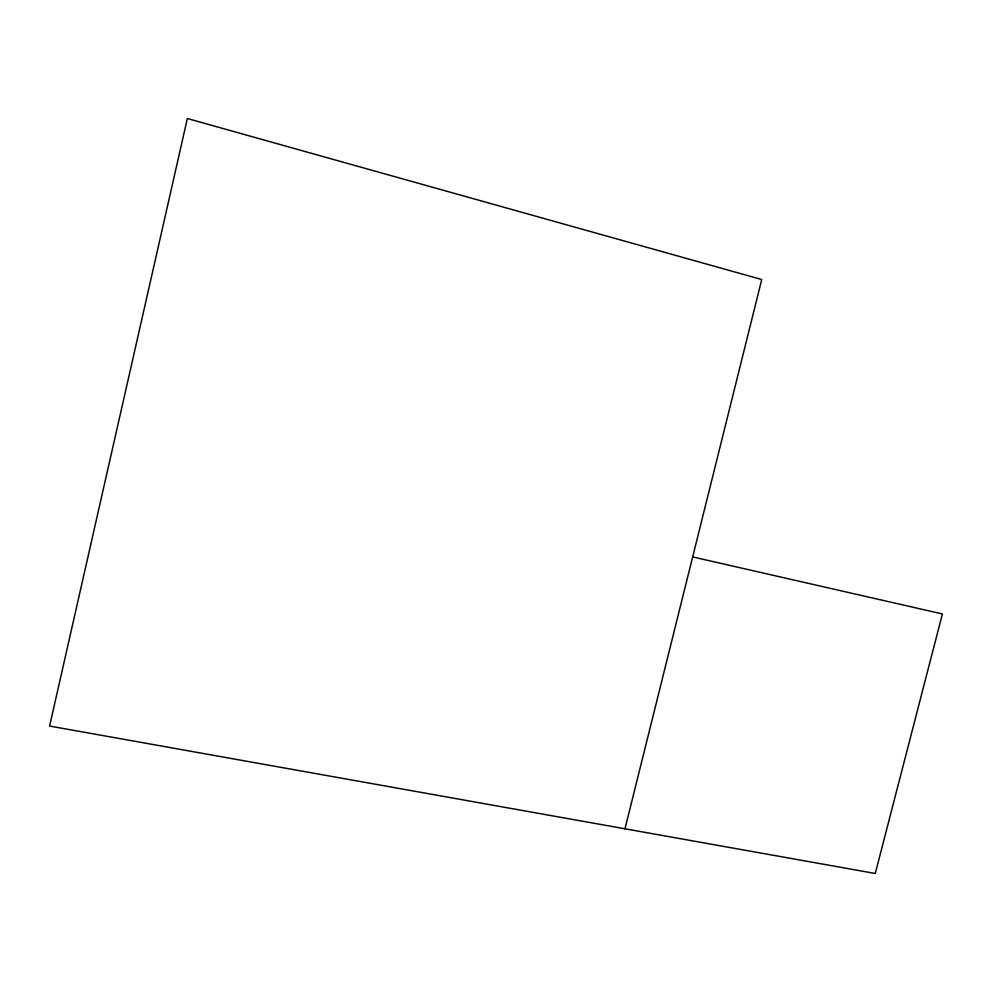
<?xml version="1.0" encoding="UTF-8"?>
<svg xmlns="http://www.w3.org/2000/svg" width="992" height="992" viewBox="0 0 992 992"><rect width="100%" height="100%" fill="white"/><g stroke="black" fill="none" stroke-linecap="round" stroke-linejoin="round"><path stroke-width="1.49" d="M624.985 828.791L761.732 279.533L187.352 118.519L49.6 726.057L875.266 873.481L942.4 613.949L692.676 556.934"/></g></svg>
